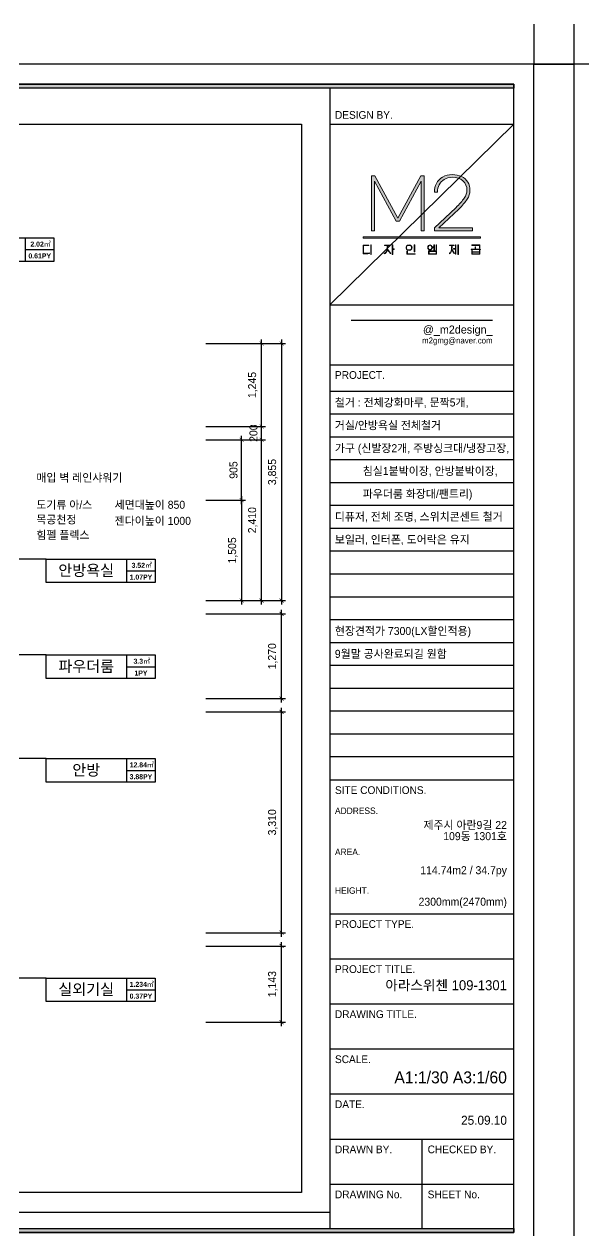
# Model space of a CAD drawing. Header units: millimetres. Extents: x 118028 to 193504, y 42792 to 96100.
# Drawn here: x 159453 to 167854, y 78006 to 96100 of the extents above; entities that cross this region are included whole.
import ezdxf
from ezdxf.enums import TextEntityAlignment as Align

# ---------------------------------------------------------------- set-up
doc = ezdxf.new("R2010")
doc.units = ezdxf.units.MM
doc.header["$LTSCALE"] = 30
doc.header["$PDMODE"] = 3
doc.layers.get('DEFPOINTS').update_dxf_attribs({"color": 248})
for name, color, linetype in [('0-ELC TEXT', 7, 'Continuous'), ('03-TEXT', 3, 'Continuous'), ('07-DIM WAL', 5, 'Continuous'), ('_U+B808_U+C774_U+C5B4 2', 7, 'Continuous'), ('FORM(YOURNAME)-1', 1, 'Continuous'), ('FORM(YOURNAME)-11', 1, 'Continuous')]:
    doc.layers.add(name, color=color, linetype=linetype)
doc.styles.add('HY 울릉도 L', font='')
doc.styles.add('YOURNAME', font='HY울릉도M.TTF')
doc.styles.add('넥슨고딕', font='NEXONLv1GothicBold.ttf')
doc.styles.add('코레일둥고', font='Korail_Round_Gothic_Medium.ttf')
doc.styles.get('HY 울릉도 L').set_extended_font_data('HY울릉도L')
doc.dimstyles.new('60', dxfattribs={"dimscale": 60, "dimtxt": 2, "dimasz": 1, "dimexe": 1, "dimexo": 1, "dimgap": 1, "dimtad": 1, "dimdec": 0, "dimrnd": 0.05, "dimdsep": 46, "dimlunit": 6, "dimtxsty": 'HY 울릉도 L', "dimblk": 'ARCHTICK', "dimcen": 2.5, "dimdle": 1, "dimclrd": 133, "dimclre": 133, "dimclrt": 30, "dimadec": 0, "dimazin": 0, "dimtfac": 1, "dimtdec": 0, "dimtix": 1, "dimtmove": 2, "dimatfit": 3, "dimldrblk": 'ARCHTICK', "dimfxl": 1, "dimlwd": -1, "dimlwe": -1, "dimarcsym": 0})

# ---------------------------------------------------------------- blocks, each defined once
blk = doc.blocks.new('block 34')
at = {"layer": '_U+B808_U+C774_U+C5B4 2'}
h = blk.add_hatch(color=35, dxfattribs=at)
h.dxf.hatch_style = 2
h.paths.add_polyline_path([(674.6, -105.53), (675.73, -105.53), (683.42, -119.69), (691.1, -105.53), (692.22, -105.53), (692.22, -123.82), (691.22, -123.82), (691.22, -107.31), (683.97, -120.67), (682.84, -120.67), (675.59, -107.31), (675.59, -123.82), (674.6, -123.82)])
h = blk.add_hatch(color=35, dxfattribs=at)
h.dxf.hatch_style = 2
edge = h.paths.add_edge_path()
edge.add_spline(control_points=[(704.68, -105.78), (705.57, -106.21), (706.25, -106.83), (706.73, -107.63), (707.21, -108.43), (707.45, -109.38), (707.45, -110.46), (707.45, -111.43), (707.14, -112.39), (706.53, -113.34), (705.92, -114.29), (704.98, -115.38), (703.7, -116.62), (703.7, -116.62), (697.12, -122.91), (697.12, -122.91), (697.12, -122.91), (708.26, -122.91), (708.26, -122.91), (708.26, -122.91), (708.26, -123.82), (708.26, -123.82), (708.26, -123.82), (695.66, -123.82), (695.66, -123.82), (695.66, -123.82), (695.66, -122.91), (695.66, -122.91), (695.66, -122.91), (702.73, -116.15), (702.73, -116.15), (703.99, -114.93), (704.93, -113.86), (705.54, -112.95), (706.15, -112.03), (706.45, -111.2), (706.45, -110.46), (706.45, -109.07), (706.01, -107.98), (705.12, -107.2), (704.23, -106.42), (703.05, -106.03), (701.57, -106.03), (700.53, -106.03), (699.64, -106.26), (698.89, -106.71), (698.15, -107.15), (697.57, -107.75), (697.18, -108.5), (696.79, -109.25), (696.59, -110.06), (696.59, -110.94), (696.59, -110.94), (695.59, -110.94), (695.59, -110.94), (695.59, -109.89), (695.83, -108.93), (696.3, -108.05), (696.77, -107.17), (697.46, -106.46), (698.36, -105.93), (699.26, -105.4), (700.33, -105.13), (701.57, -105.13), (702.76, -105.13), (703.79, -105.35), (704.68, -105.78)], knot_values=[0, 0, 0, 0, 1, 1, 1, 2, 2, 2, 3, 3, 3, 4, 4, 4, 5, 5, 5, 6, 6, 6, 7, 7, 7, 8, 8, 8, 9, 9, 9, 10, 10, 10, 11, 11, 11, 12, 12, 12, 13, 13, 13, 14, 14, 14, 15, 15, 15, 16, 16, 16, 17, 17, 17, 18, 18, 18, 19, 19, 19, 20, 20, 20, 21, 21, 21, 22, 22, 22, 22], degree=3, periodic=0)
at = {"layer": '_U+B808_U+C774_U+C5B4 2', "lineweight": 0}
blk.add_lwpolyline([(674.6, -105.53), (675.73, -105.53), (683.42, -119.69), (691.1, -105.53), (692.22, -105.53), (692.22, -123.82), (691.22, -123.82), (691.22, -107.31), (683.97, -120.67), (682.84, -120.67), (675.59, -107.31), (675.59, -123.82), (674.6, -123.82), (674.6, -105.53)], dxfattribs=at)
blk.add_open_spline([(704.68, -105.78), (705.57, -106.21), (706.25, -106.83), (706.73, -107.63), (707.21, -108.43), (707.45, -109.38), (707.45, -110.46), (707.45, -111.43), (707.14, -112.39), (706.53, -113.34), (705.92, -114.29), (704.98, -115.38), (703.7, -116.62), (703.7, -116.62), (697.12, -122.91), (697.12, -122.91), (697.12, -122.91), (708.26, -122.91), (708.26, -122.91), (708.26, -122.91), (708.26, -123.82), (708.26, -123.82), (708.26, -123.82), (695.66, -123.82), (695.66, -123.82), (695.66, -123.82), (695.66, -122.91), (695.66, -122.91), (695.66, -122.91), (702.73, -116.15), (702.73, -116.15), (703.99, -114.93), (704.93, -113.86), (705.54, -112.95), (706.15, -112.03), (706.45, -111.2), (706.45, -110.46), (706.45, -109.07), (706.01, -107.98), (705.12, -107.2), (704.23, -106.42), (703.05, -106.03), (701.57, -106.03), (700.53, -106.03), (699.64, -106.26), (698.89, -106.71), (698.15, -107.15), (697.57, -107.75), (697.18, -108.5), (696.79, -109.25), (696.59, -110.06), (696.59, -110.94), (696.59, -110.94), (695.59, -110.94), (695.59, -110.94), (695.59, -109.89), (695.83, -108.93), (696.3, -108.05), (696.77, -107.17), (697.46, -106.46), (698.36, -105.93), (699.26, -105.4), (700.33, -105.13), (701.57, -105.13), (702.76, -105.13), (703.79, -105.35), (704.68, -105.78)], degree=3, knots=[0, 0, 0, 0, 1, 1, 1, 2, 2, 2, 3, 3, 3, 4, 4, 4, 5, 5, 5, 6, 6, 6, 7, 7, 7, 8, 8, 8, 9, 9, 9, 10, 10, 10, 11, 11, 11, 12, 12, 12, 13, 13, 13, 14, 14, 14, 15, 15, 15, 16, 16, 16, 17, 17, 17, 18, 18, 18, 19, 19, 19, 20, 20, 20, 21, 21, 21, 22, 22, 22, 22], dxfattribs=at)
blk = doc.blocks.new('block 35')
at = {"layer": '_U+B808_U+C774_U+C5B4 2'}
h = blk.add_hatch(color=35, dxfattribs=at)
h.dxf.hatch_style = 2
edge = h.paths.add_edge_path()
edge.add_spline(control_points=[(673.72, -128.8), (673.72, -128.8), (672, -128.8), (672, -128.8), (672, -128.8), (672, -131.36), (672, -131.36), (672, -131.36), (673.14, -131.36), (673.14, -131.36), (673.29, -131.36), (673.44, -131.34), (673.6, -131.31), (673.75, -131.28), (673.88, -131.24), (673.98, -131.2), (673.98, -131.2), (673.98, -131.35), (673.98, -131.35), (673.88, -131.4), (673.75, -131.44), (673.6, -131.47), (673.45, -131.49), (673.3, -131.51), (673.14, -131.51), (673.14, -131.51), (671.83, -131.51), (671.83, -131.51), (671.83, -131.51), (671.83, -128.65), (671.83, -128.65), (671.83, -128.65), (673.72, -128.65), (673.72, -128.65), (673.72, -128.65), (673.72, -128.8), (673.72, -128.8)], knot_values=[0, 0, 0, 0, 1, 1, 1, 2, 2, 2, 3, 3, 3, 4, 4, 4, 5, 5, 5, 6, 6, 6, 7, 7, 7, 8, 8, 8, 9, 9, 9, 10, 10, 10, 11, 11, 11, 12, 12, 12, 12], degree=3, periodic=0)
h.paths.add_polyline_path([(674.54, -131.73), (674.38, -131.74), (674.38, -128.5), (674.54, -128.5)])
h = blk.add_hatch(color=35, dxfattribs=at)
h.dxf.hatch_style = 2
edge = h.paths.add_edge_path()
edge.add_spline(control_points=[(679.96, -130.01), (679.96, -130.01), (681.09, -131.37), (681.09, -131.37), (681.09, -131.37), (680.96, -131.47), (680.96, -131.47), (680.96, -131.47), (679.92, -130.19), (679.92, -130.19), (679.82, -130.57), (679.69, -130.87), (679.52, -131.09), (679.35, -131.32), (679.14, -131.46), (678.9, -131.51), (678.9, -131.51), (678.9, -131.36), (678.9, -131.36), (679.11, -131.3), (679.3, -131.16), (679.45, -130.93), (679.6, -130.7), (679.71, -130.39), (679.79, -130.03), (679.86, -129.66), (679.91, -129.25), (679.91, -128.8), (679.91, -128.8), (678.97, -128.8), (678.97, -128.8), (678.97, -128.8), (678.97, -128.65), (678.97, -128.65), (678.97, -128.65), (681, -128.65), (681, -128.65), (681, -128.65), (681, -128.8), (681, -128.8), (681, -128.8), (680.07, -128.8), (680.07, -128.8), (680.06, -129.26), (680.03, -129.66), (679.96, -130.01)], knot_values=[0, 0, 0, 0, 1, 1, 1, 2, 2, 2, 3, 3, 3, 4, 4, 4, 5, 5, 5, 6, 6, 6, 7, 7, 7, 8, 8, 8, 9, 9, 9, 10, 10, 10, 11, 11, 11, 12, 12, 12, 13, 13, 13, 14, 14, 14, 15, 15, 15, 15], degree=3, periodic=0)
h.paths.add_polyline_path([(682.21, -130.06), (681.69, -130.06), (681.69, -131.73), (681.54, -131.73), (681.54, -128.5), (681.69, -128.5), (681.69, -129.92), (682.21, -129.92)])
h = blk.add_hatch(color=35, dxfattribs=at)
h.dxf.hatch_style = 2
edge = h.paths.add_edge_path()
edge.add_spline(control_points=[(687.69, -128.68), (687.84, -128.76), (687.95, -128.87), (688.03, -129.01), (688.11, -129.15), (688.15, -129.3), (688.15, -129.47), (688.15, -129.64), (688.11, -129.8), (688.03, -129.94), (687.95, -130.08), (687.84, -130.19), (687.69, -130.27), (687.54, -130.35), (687.36, -130.39), (687.15, -130.39), (686.95, -130.39), (686.77, -130.35), (686.62, -130.27), (686.47, -130.19), (686.36, -130.08), (686.28, -129.94), (686.2, -129.8), (686.16, -129.64), (686.16, -129.47), (686.16, -129.3), (686.2, -129.15), (686.28, -129.01), (686.36, -128.87), (686.47, -128.76), (686.62, -128.68), (686.77, -128.6), (686.95, -128.56), (687.15, -128.56), (687.36, -128.56), (687.54, -128.6), (687.69, -128.68)], knot_values=[0, 0, 0, 0, 1, 1, 1, 2, 2, 2, 3, 3, 3, 4, 4, 4, 5, 5, 5, 6, 6, 6, 7, 7, 7, 8, 8, 8, 9, 9, 9, 10, 10, 10, 11, 11, 11, 12, 12, 12, 12], degree=3, periodic=0)
edge = h.paths.add_edge_path()
edge.add_spline(control_points=[(686.72, -128.79), (686.59, -128.86), (686.49, -128.95), (686.43, -129.07), (686.36, -129.18), (686.32, -129.32), (686.32, -129.47), (686.32, -129.63), (686.36, -129.76), (686.43, -129.88), (686.49, -130), (686.59, -130.09), (686.72, -130.15), (686.84, -130.22), (686.99, -130.25), (687.15, -130.25), (687.32, -130.25), (687.46, -130.22), (687.59, -130.15), (687.72, -130.09), (687.81, -130), (687.88, -129.88), (687.95, -129.76), (687.98, -129.63), (687.98, -129.47), (687.98, -129.32), (687.95, -129.18), (687.88, -129.07), (687.81, -128.95), (687.72, -128.86), (687.59, -128.79), (687.46, -128.73), (687.32, -128.7), (687.15, -128.7), (686.99, -128.7), (686.84, -128.73), (686.72, -128.79)], knot_values=[0, 0, 0, 0, 1, 1, 1, 2, 2, 2, 3, 3, 3, 4, 4, 4, 5, 5, 5, 6, 6, 6, 7, 7, 7, 8, 8, 8, 9, 9, 9, 10, 10, 10, 11, 11, 11, 12, 12, 12, 12], degree=3, periodic=0)
h.paths.add_polyline_path([(686.6, -131.51), (689.15, -131.51), (689.15, -131.66), (686.44, -131.66), (686.44, -130.66), (686.6, -130.66)])
h.paths.add_polyline_path([(689.03, -130.91), (688.87, -130.91), (688.87, -128.5), (689.03, -128.5)])
h = blk.add_hatch(color=35, dxfattribs=at)
h.dxf.hatch_style = 2
edge = h.paths.add_edge_path()
edge.add_spline(control_points=[(694.67, -130), (694.55, -130.16), (694.37, -130.23), (694.14, -130.23), (693.91, -130.23), (693.73, -130.16), (693.61, -130), (693.48, -129.84), (693.42, -129.64), (693.42, -129.39), (693.42, -129.14), (693.48, -128.94), (693.61, -128.78), (693.73, -128.62), (693.91, -128.54), (694.14, -128.54), (694.35, -128.54), (694.51, -128.61), (694.63, -128.74), (694.75, -128.87), (694.83, -129.04), (694.85, -129.25), (694.85, -129.25), (695.45, -129.25), (695.45, -129.25), (695.45, -129.25), (695.45, -128.52), (695.45, -128.52), (695.45, -128.52), (695.61, -128.52), (695.61, -128.52), (695.61, -128.52), (695.61, -130.29), (695.61, -130.29), (695.61, -130.29), (695.45, -130.29), (695.45, -130.29), (695.45, -130.29), (695.45, -129.4), (695.45, -129.4), (695.45, -129.4), (694.86, -129.4), (694.86, -129.4), (694.85, -129.64), (694.79, -129.85), (694.67, -130)], knot_values=[0, 0, 0, 0, 1, 1, 1, 2, 2, 2, 3, 3, 3, 4, 4, 4, 5, 5, 5, 6, 6, 6, 7, 7, 7, 8, 8, 8, 9, 9, 9, 10, 10, 10, 11, 11, 11, 12, 12, 12, 13, 13, 13, 14, 14, 14, 15, 15, 15, 15], degree=3, periodic=0)
edge = h.paths.add_edge_path()
edge.add_spline(control_points=[(693.73, -129.9), (693.83, -130.03), (693.97, -130.09), (694.14, -130.09), (694.31, -130.09), (694.45, -130.03), (694.55, -129.9), (694.65, -129.78), (694.7, -129.61), (694.7, -129.39), (694.7, -129.17), (694.65, -129), (694.55, -128.87), (694.45, -128.75), (694.31, -128.69), (694.14, -128.69), (693.97, -128.69), (693.83, -128.75), (693.73, -128.87), (693.63, -129), (693.58, -129.17), (693.58, -129.39), (693.58, -129.61), (693.63, -129.78), (693.73, -129.9)], knot_values=[0, 0, 0, 0, 1, 1, 1, 2, 2, 2, 3, 3, 3, 4, 4, 4, 5, 5, 5, 6, 6, 6, 7, 7, 7, 8, 8, 8, 8], degree=3, periodic=0)
h.paths.add_polyline_path([(693.69, -130.55), (696.36, -130.55), (696.36, -131.66), (693.69, -131.66)])
h.paths.add_polyline_path([(693.85, -131.51), (696.2, -131.51), (696.2, -130.7), (693.85, -130.7)])
h.paths.add_polyline_path([(696.36, -128.5), (696.36, -130.32), (696.2, -130.32), (696.2, -128.5)])
h = blk.add_hatch(color=35, dxfattribs=at)
h.dxf.hatch_style = 2
edge = h.paths.add_edge_path()
edge.add_spline(control_points=[(701.46, -129.93), (701.46, -129.93), (702.28, -131.39), (702.28, -131.39), (702.28, -131.39), (702.15, -131.47), (702.15, -131.47), (702.15, -131.47), (701.43, -130.17), (701.43, -130.17), (701.3, -130.94), (701.03, -131.39), (700.63, -131.51), (700.63, -131.51), (700.63, -131.35), (700.63, -131.35), (700.88, -131.26), (701.06, -130.99), (701.18, -130.55), (701.3, -130.1), (701.37, -129.52), (701.37, -128.8), (701.37, -128.8), (700.67, -128.8), (700.67, -128.8), (700.67, -128.8), (700.67, -128.65), (700.67, -128.65), (700.67, -128.65), (702.19, -128.65), (702.19, -128.65), (702.19, -128.65), (702.19, -128.8), (702.19, -128.8), (702.19, -128.8), (701.53, -128.8), (701.53, -128.8), (701.52, -129.25), (701.5, -129.63), (701.46, -129.93)], knot_values=[0, 0, 0, 0, 1, 1, 1, 2, 2, 2, 3, 3, 3, 4, 4, 4, 5, 5, 5, 6, 6, 6, 7, 7, 7, 8, 8, 8, 9, 9, 9, 10, 10, 10, 11, 11, 11, 12, 12, 12, 13, 13, 13, 13], degree=3, periodic=0)
h.paths.add_polyline_path([(702.59, -128.52), (702.75, -128.52), (702.75, -131.68), (702.59, -131.68), (702.59, -129.95), (702, -129.95), (702, -129.8), (702.59, -129.8)])
h.paths.add_polyline_path([(703.61, -128.5), (703.61, -131.73), (703.45, -131.73), (703.45, -128.5)])
h = blk.add_hatch(color=35, dxfattribs=at)
h.dxf.hatch_style = 2
h.paths.add_polyline_path([(711.02, -129.93), (711.02, -130.07), (707.82, -130.07), (707.82, -129.93), (709.16, -129.93), (709.16, -129.2), (709.32, -129.2), (709.32, -129.93)])
h.paths.add_polyline_path([(710.61, -128.72), (708.07, -128.72), (708.07, -128.57), (710.77, -128.57), (710.77, -129.64), (710.61, -129.64)])
h.paths.add_polyline_path([(710.61, -130.36), (710.77, -130.36), (710.77, -131.66), (708.08, -131.66), (708.08, -130.36), (708.24, -130.36), (708.24, -130.83), (710.61, -130.83)])
h.paths.add_polyline_path([(710.61, -131.52), (710.61, -130.97), (708.24, -130.97), (708.24, -131.52)])
at = {"layer": '_U+B808_U+C774_U+C5B4 2', "lineweight": 0}
for points in [[(674.54, -131.73), (674.38, -131.74), (674.38, -128.5), (674.54, -128.5), (674.54, -131.73)], [(682.21, -130.06), (681.69, -130.06), (681.69, -131.73), (681.54, -131.73), (681.54, -128.5), (681.69, -128.5), (681.69, -129.92), (682.21, -129.92), (682.21, -130.06)], [(689.03, -130.91), (688.87, -130.91), (688.87, -128.5), (689.03, -128.5), (689.03, -130.91)], [(696.36, -128.5), (696.36, -130.32), (696.2, -130.32), (696.2, -128.5), (696.36, -128.5)], [(702.59, -128.52), (702.75, -128.52), (702.75, -131.68), (702.59, -131.68), (702.59, -129.95), (702, -129.95), (702, -129.8), (702.59, -129.8), (702.59, -128.52)], [(703.61, -128.5), (703.61, -131.73), (703.45, -131.73), (703.45, -128.5), (703.61, -128.5)], [(710.61, -128.72), (708.07, -128.72), (708.07, -128.57), (710.77, -128.57), (710.77, -129.64), (710.61, -129.64), (710.61, -128.72)], [(686.6, -131.51), (689.15, -131.51), (689.15, -131.66), (686.44, -131.66), (686.44, -130.66), (686.6, -130.66), (686.6, -131.51)], [(693.69, -130.55), (696.36, -130.55), (696.36, -131.66), (693.69, -131.66), (693.69, -130.55)], [(693.85, -131.51), (696.2, -131.51), (696.2, -130.7), (693.85, -130.7), (693.85, -131.51)], [(711.02, -129.93), (711.02, -130.07), (707.82, -130.07), (707.82, -129.93), (709.16, -129.93), (709.16, -129.2), (709.32, -129.2), (709.32, -129.93), (711.02, -129.93)], [(710.61, -130.36), (710.77, -130.36), (710.77, -131.66), (708.08, -131.66), (708.08, -130.36), (708.24, -130.36), (708.24, -130.83), (710.61, -130.83), (710.61, -130.36)], [(710.61, -131.52), (710.61, -130.97), (708.24, -130.97), (708.24, -131.52), (710.61, -131.52)]]:
    blk.add_lwpolyline(points, dxfattribs=at)
for points, knots in [([(673.72, -128.8), (673.72, -128.8), (672, -128.8), (672, -128.8), (672, -128.8), (672, -131.36), (672, -131.36), (672, -131.36), (673.14, -131.36), (673.14, -131.36), (673.29, -131.36), (673.44, -131.34), (673.6, -131.31), (673.75, -131.28), (673.88, -131.24), (673.98, -131.2), (673.98, -131.2), (673.98, -131.35), (673.98, -131.35), (673.88, -131.4), (673.75, -131.44), (673.6, -131.47), (673.45, -131.49), (673.3, -131.51), (673.14, -131.51), (673.14, -131.51), (671.83, -131.51), (671.83, -131.51), (671.83, -131.51), (671.83, -128.65), (671.83, -128.65), (671.83, -128.65), (673.72, -128.65), (673.72, -128.65), (673.72, -128.65), (673.72, -128.8), (673.72, -128.8)], [0, 0, 0, 0, 1, 1, 1, 2, 2, 2, 3, 3, 3, 4, 4, 4, 5, 5, 5, 6, 6, 6, 7, 7, 7, 8, 8, 8, 9, 9, 9, 10, 10, 10, 11, 11, 11, 12, 12, 12, 12]), ([(679.96, -130.01), (679.96, -130.01), (681.09, -131.37), (681.09, -131.37), (681.09, -131.37), (680.96, -131.47), (680.96, -131.47), (680.96, -131.47), (679.92, -130.19), (679.92, -130.19), (679.82, -130.57), (679.69, -130.87), (679.52, -131.09), (679.35, -131.32), (679.14, -131.46), (678.9, -131.51), (678.9, -131.51), (678.9, -131.36), (678.9, -131.36), (679.11, -131.3), (679.3, -131.16), (679.45, -130.93), (679.6, -130.7), (679.71, -130.39), (679.79, -130.03), (679.86, -129.66), (679.91, -129.25), (679.91, -128.8), (679.91, -128.8), (678.97, -128.8), (678.97, -128.8), (678.97, -128.8), (678.97, -128.65), (678.97, -128.65), (678.97, -128.65), (681, -128.65), (681, -128.65), (681, -128.65), (681, -128.8), (681, -128.8), (681, -128.8), (680.07, -128.8), (680.07, -128.8), (680.06, -129.26), (680.03, -129.66), (679.96, -130.01)], [0, 0, 0, 0, 1, 1, 1, 2, 2, 2, 3, 3, 3, 4, 4, 4, 5, 5, 5, 6, 6, 6, 7, 7, 7, 8, 8, 8, 9, 9, 9, 10, 10, 10, 11, 11, 11, 12, 12, 12, 13, 13, 13, 14, 14, 14, 15, 15, 15, 15]), ([(687.69, -128.68), (687.84, -128.76), (687.95, -128.87), (688.03, -129.01), (688.11, -129.15), (688.15, -129.3), (688.15, -129.47), (688.15, -129.64), (688.11, -129.8), (688.03, -129.94), (687.95, -130.08), (687.84, -130.19), (687.69, -130.27), (687.54, -130.35), (687.36, -130.39), (687.15, -130.39), (686.95, -130.39), (686.77, -130.35), (686.62, -130.27), (686.47, -130.19), (686.36, -130.08), (686.28, -129.94), (686.2, -129.8), (686.16, -129.64), (686.16, -129.47), (686.16, -129.3), (686.2, -129.15), (686.28, -129.01), (686.36, -128.87), (686.47, -128.76), (686.62, -128.68), (686.77, -128.6), (686.95, -128.56), (687.15, -128.56), (687.36, -128.56), (687.54, -128.6), (687.69, -128.68)], [0, 0, 0, 0, 1, 1, 1, 2, 2, 2, 3, 3, 3, 4, 4, 4, 5, 5, 5, 6, 6, 6, 7, 7, 7, 8, 8, 8, 9, 9, 9, 10, 10, 10, 11, 11, 11, 12, 12, 12, 12]), ([(694.67, -130), (694.55, -130.16), (694.37, -130.23), (694.14, -130.23), (693.91, -130.23), (693.73, -130.16), (693.61, -130), (693.48, -129.84), (693.42, -129.64), (693.42, -129.39), (693.42, -129.14), (693.48, -128.94), (693.61, -128.78), (693.73, -128.62), (693.91, -128.54), (694.14, -128.54), (694.35, -128.54), (694.51, -128.61), (694.63, -128.74), (694.75, -128.87), (694.83, -129.04), (694.85, -129.25), (694.85, -129.25), (695.45, -129.25), (695.45, -129.25), (695.45, -129.25), (695.45, -128.52), (695.45, -128.52), (695.45, -128.52), (695.61, -128.52), (695.61, -128.52), (695.61, -128.52), (695.61, -130.29), (695.61, -130.29), (695.61, -130.29), (695.45, -130.29), (695.45, -130.29), (695.45, -130.29), (695.45, -129.4), (695.45, -129.4), (695.45, -129.4), (694.86, -129.4), (694.86, -129.4), (694.85, -129.64), (694.79, -129.85), (694.67, -130)], [0, 0, 0, 0, 1, 1, 1, 2, 2, 2, 3, 3, 3, 4, 4, 4, 5, 5, 5, 6, 6, 6, 7, 7, 7, 8, 8, 8, 9, 9, 9, 10, 10, 10, 11, 11, 11, 12, 12, 12, 13, 13, 13, 14, 14, 14, 15, 15, 15, 15]), ([(701.46, -129.93), (701.46, -129.93), (702.28, -131.39), (702.28, -131.39), (702.28, -131.39), (702.15, -131.47), (702.15, -131.47), (702.15, -131.47), (701.43, -130.17), (701.43, -130.17), (701.3, -130.94), (701.03, -131.39), (700.63, -131.51), (700.63, -131.51), (700.63, -131.35), (700.63, -131.35), (700.88, -131.26), (701.06, -130.99), (701.18, -130.55), (701.3, -130.1), (701.37, -129.52), (701.37, -128.8), (701.37, -128.8), (700.67, -128.8), (700.67, -128.8), (700.67, -128.8), (700.67, -128.65), (700.67, -128.65), (700.67, -128.65), (702.19, -128.65), (702.19, -128.65), (702.19, -128.65), (702.19, -128.8), (702.19, -128.8), (702.19, -128.8), (701.53, -128.8), (701.53, -128.8), (701.52, -129.25), (701.5, -129.63), (701.46, -129.93)], [0, 0, 0, 0, 1, 1, 1, 2, 2, 2, 3, 3, 3, 4, 4, 4, 5, 5, 5, 6, 6, 6, 7, 7, 7, 8, 8, 8, 9, 9, 9, 10, 10, 10, 11, 11, 11, 12, 12, 12, 13, 13, 13, 13]), ([(686.72, -128.79), (686.59, -128.86), (686.49, -128.95), (686.43, -129.07), (686.36, -129.18), (686.32, -129.32), (686.32, -129.47), (686.32, -129.63), (686.36, -129.76), (686.43, -129.88), (686.49, -130), (686.59, -130.09), (686.72, -130.15), (686.84, -130.22), (686.99, -130.25), (687.15, -130.25), (687.32, -130.25), (687.46, -130.22), (687.59, -130.15), (687.72, -130.09), (687.81, -130), (687.88, -129.88), (687.95, -129.76), (687.98, -129.63), (687.98, -129.47), (687.98, -129.32), (687.95, -129.18), (687.88, -129.07), (687.81, -128.95), (687.72, -128.86), (687.59, -128.79), (687.46, -128.73), (687.32, -128.7), (687.15, -128.7), (686.99, -128.7), (686.84, -128.73), (686.72, -128.79)], [0, 0, 0, 0, 1, 1, 1, 2, 2, 2, 3, 3, 3, 4, 4, 4, 5, 5, 5, 6, 6, 6, 7, 7, 7, 8, 8, 8, 9, 9, 9, 10, 10, 10, 11, 11, 11, 12, 12, 12, 12]), ([(693.73, -129.9), (693.83, -130.03), (693.97, -130.09), (694.14, -130.09), (694.31, -130.09), (694.45, -130.03), (694.55, -129.9), (694.65, -129.78), (694.7, -129.61), (694.7, -129.39), (694.7, -129.17), (694.65, -129), (694.55, -128.87), (694.45, -128.75), (694.31, -128.69), (694.14, -128.69), (693.97, -128.69), (693.83, -128.75), (693.73, -128.87), (693.63, -129), (693.58, -129.17), (693.58, -129.39), (693.58, -129.61), (693.63, -129.78), (693.73, -129.9)], [0, 0, 0, 0, 1, 1, 1, 2, 2, 2, 3, 3, 3, 4, 4, 4, 5, 5, 5, 6, 6, 6, 7, 7, 7, 8, 8, 8, 8])]:
    blk.add_open_spline(points, degree=3, knots=knots, dxfattribs=at)
blk = doc.blocks.new('block 33')
at = {"layer": '_U+B808_U+C774_U+C5B4 2'}
for name in ['block 34', 'block 35']:
    blk.add_blockref(name, (0, 0), dxfattribs=at)
blk = doc.blocks.new('block 32')
at = {"layer": '_U+B808_U+C774_U+C5B4 2'}
h = blk.add_hatch(color=35, dxfattribs=at)
h.dxf.hatch_style = 2
h.paths.add_polyline_path([(711.02, -126.32), (671.83, -126.32), (671.83, -125.91), (711.02, -125.91)])
at = {"layer": '_U+B808_U+C774_U+C5B4 2', "lineweight": 0}
blk.add_lwpolyline([(711.02, -126.32), (671.83, -126.32), (671.83, -125.91), (711.02, -125.91), (711.02, -126.32)], dxfattribs=at)
at = {"layer": '_U+B808_U+C774_U+C5B4 2'}
blk.add_blockref('block 33', (0, 0), dxfattribs=at)
blk = doc.blocks.new('FORM-ELEVATION')
at = {"layer": 'FORM(YOURNAME)-11'}
h = blk.add_hatch(color=256, dxfattribs=at)
h.dxf.hatch_style = 1
h.paths.add_polyline_path([(-10309, 35708), (71691, 35708), (71691, 35508), (-10309, 35508)])
h.paths.add_polyline_path([(-10309, -21492), (71691, -21492), (71691, -21692), (-10309, -21692)])
at = {"layer": 'DEFPOINTS', "color": 158}
for p, q in [((62481, 35508), (62481, -21492)), ((62481, 33708), (71691, 33708)), ((62481, 24686), (71691, 33708)), ((62481, 24686), (71691, 24686)), ((71691, 20353), (62481, 20353)), ((71691, 19211), (62481, 19211)), ((71691, 18069), (62481, 18069)), ((71691, 16927), (62481, 16927)), ((71691, 15784), (62481, 15784)), ((71691, 14642), (62481, 14642)), ((71691, 13500), (62481, 13500)), ((71691, 12358), (62481, 12358)), ((71691, 11216), (62481, 11216)), ((71691, 10074), (62481, 10074)), ((71691, 8932), (62481, 8932)), ((71691, 7790), (62481, 7790)), ((71691, 6647), (62481, 6647)), ((71691, 5505), (62481, 5505)), ((71691, 4363), (62481, 4363)), ((71691, 3221), (62481, 3221)), ((71691, 2079), (62481, 2079)), ((62481, -20692), (-10309, -20692))]:
    blk.add_line(p, q, dxfattribs=at)
at = {"layer": 'DEFPOINTS', "color": 1}
for points in [[(-11309, 38708), (-11309, 36708), (-13309, 36708)], [(72691, 38708), (72691, 36708), (74691, 36708)]]:
    blk.add_lwpolyline(points, dxfattribs=at)
at = {"layer": 'DEFPOINTS', "color": 158}
for points in [[(-10309, -21692), (71691, -21692), (71691, 35708), (-10309, 35708)], [(-8309, 33708), (61071, 33708), (61071, -19692), (-8309, -19692)]]:
    blk.add_lwpolyline(points, close=True, dxfattribs=at)
at = {"layer": 'FORM(YOURNAME)-11', "color": 251}
blk.add_line((63550, 23916), (70622, 23916), dxfattribs=at)
at = {"layer": 'FORM(YOURNAME)-11', "color": 14}
for p, q in [((62481, 21686), (71691, 21686)), ((62481, 937), (71691, 937)), ((62481, -5756), (71691, -5756)), ((62481, -8009), (71691, -8009)), ((62481, -10261), (71691, -10261)), ((62481, -12514), (71691, -12514)), ((62481, -14766), (71691, -14766)), ((62481, -17019), (71691, -17019)), ((67086, -17019), (67086, -21492)), ((62481, -19271), (71691, -19271))]:
    blk.add_line(p, q, dxfattribs=at)
at = {"layer": 'FORM(YOURNAME)-11', "color": 250}
blk.add_lwpolyline([(-11309, -22692), (72691, -22692), (72691, 36708), (-11309, 36708)], close=True, dxfattribs=at)
at = {"layer": 'FORM(YOURNAME)-11'}
for points in [[(-10309, 35708), (71691, 35708), (71691, 35508), (-10309, 35508)], [(-10309, -21492), (71691, -21492), (71691, -21692), (-10309, -21692)]]:
    blk.add_lwpolyline(points, close=True, dxfattribs=at)
at = {"layer": '_U+B808_U+C774_U+C5B4 2', "xscale": 150, "yscale": 150, "zscale": 150}
blk.add_blockref('block 32', (-36628, 46957), dxfattribs=at)
at = {"layer": 'FORM(YOURNAME)-11', "color": 14, "style": 'YOURNAME'}
for s, height, p in [('DESIGN BY.', 386.1, (62739, 34170)), ('PROJECT.', 386.1, (62739, 21172)), ('SITE CONDITIONS.', 386.14, (62739, 422)), ('PROJECT TYPE.', 386.14, (62739, -6271)), ('PROJECT TITLE.', 386.14, (62739, -8524)), ('DRAWING TITLE.', 386.14, (62739, -10776)), ('SCALE.', 386.1, (62739, -13029)), ('DATE.', 386.1, (62739, -15281)), ('DRAWN BY.', 386.1, (62739, -17534)), ('CHECKED BY.', 386.14, (67376, -17534)), ('DRAWING No.', 386.14, (62739, -19786)), ('SHEET No.', 386.1, (67376, -19786))]:
    blk.add_text(s, height=height, dxfattribs=at).set_placement(p, align=Align.MIDDLE_LEFT)
for s, height, width, p in [('@_m2design_', 400, 1.03, (70622, 23242)), ('m2gmg@naver.com', 300, 0.995, (70622, 22747))]:
    blk.add_text(s, height=height, dxfattribs=dict(at, width=width)).set_placement(p, align=Align.RIGHT)
at = {"layer": 'FORM(YOURNAME)-11', "color": 251, "style": 'YOURNAME'}
for s, p in [('ADDRESS.', (62739, -608)), ('AREA.', (62739, -2667)), ('HEIGHT.', (62739, -4598))]:
    blk.add_text(s, height=321.8, dxfattribs=at).set_placement(p, align=Align.MIDDLE_LEFT)
at = {"layer": 'FORM(YOURNAME)-11', "color": 3, "style": 'YOURNAME'}
for tag, height, p in [('1', 451, (71041, -1219)), ('2', 451, (71041, -1863)), ('3', 451, (71041, -3150)), ('4', 451, (71041, -5081)), ('5', 515, (71041, -7398)), ('6', 515, (71041, -9650)), ('7', 515, (71041, -11903)), ('8', 515, (71041, -14155)), ('9', 515, (71041, -16408)), ('10', 515, (66791, -18596)), ('11', 515, (71041, -18660)), ('12', 515, (66791, -20848)), ('13', 515, (71041, -20848))]:
    blk.add_attdef(tag, text='', height=height, dxfattribs=at).set_placement(p, align=Align.MIDDLE_RIGHT)
blk = doc.blocks.new('_ArchTick')
at = {"color": 0, "linetype": 'ByBlock', "const_width": 0.15}
blk.add_lwpolyline([(-0.5, -0.5), (0.5, 0.5)], dxfattribs=at)
blk = doc.blocks.new('*D42')
at = {"layer": '07-DIM WAL', "color": 133, "transparency": 16777216}
for p, q in [((163318, 81074), (163318, 82337)), ((162178, 82277), (163378, 82277)), ((162178, 81134), (163378, 81134))]:
    blk.add_line(p, q, dxfattribs=at)
at = {"layer": 'DEFPOINTS', "color": 0, "transparency": 16777216}
for p in [(162118, 82277), (163318, 82277), (162118, 81134)]:
    blk.add_point(p, dxfattribs=at)
at = {"layer": '07-DIM WAL', "color": 133, "transparency": 16777216, "xscale": 60, "yscale": 60, "zscale": 60}
for p, rotation in [((163318, 82277), 90), ((163318, 81134), 270)]:
    blk.add_blockref('_ArchTick', p, dxfattribs=dict(at, rotation=rotation))
at = {"layer": '07-DIM WAL', "color": 30, "transparency": 16777216, "insert": (163186, 81705), "char_height": 120, "attachment_point": 5, "rotation": 90, "style": 'HY 울릉도 L'}
blk.add_mtext('1,143', dxfattribs=at)
blk = doc.blocks.new('*D43')
at = {"layer": '07-DIM WAL', "color": 133, "transparency": 16777216}
for p, q in [((162178, 85787), (163378, 85787)), ((163318, 82417), (163318, 85847)), ((162178, 82477), (163378, 82477))]:
    blk.add_line(p, q, dxfattribs=at)
at = {"layer": 'DEFPOINTS', "color": 0, "transparency": 16777216}
for p in [(162118, 85787), (163318, 85787), (162118, 82477)]:
    blk.add_point(p, dxfattribs=at)
at = {"layer": '07-DIM WAL', "color": 133, "transparency": 16777216, "xscale": 60, "yscale": 60, "zscale": 60}
for p, rotation in [((163318, 85787), 90), ((163318, 82477), 270)]:
    blk.add_blockref('_ArchTick', p, dxfattribs=dict(at, rotation=rotation))
at = {"layer": '07-DIM WAL', "color": 30, "transparency": 16777216, "insert": (163186, 84132), "char_height": 120, "attachment_point": 5, "rotation": 90, "style": 'HY 울릉도 L'}
blk.add_mtext('3,310', dxfattribs=at)
blk = doc.blocks.new('*D44')
at = {"layer": '07-DIM WAL', "color": 133, "transparency": 16777216}
for p, q in [((162178, 87257), (163378, 87257)), ((163318, 85927), (163318, 87317)), ((162178, 85987), (163378, 85987))]:
    blk.add_line(p, q, dxfattribs=at)
at = {"layer": 'DEFPOINTS', "color": 0, "transparency": 16777216}
for p in [(162118, 87257), (163318, 87257), (162118, 85987)]:
    blk.add_point(p, dxfattribs=at)
at = {"layer": '07-DIM WAL', "color": 133, "transparency": 16777216, "xscale": 60, "yscale": 60, "zscale": 60}
for p, rotation in [((163318, 87257), 90), ((163318, 85987), 270)]:
    blk.add_blockref('_ArchTick', p, dxfattribs=dict(at, rotation=rotation))
at = {"layer": '07-DIM WAL', "color": 30, "transparency": 16777216, "insert": (163186, 86622), "char_height": 120, "attachment_point": 5, "rotation": 90, "style": 'HY 울릉도 L'}
blk.add_mtext('1,270', dxfattribs=at)
blk = doc.blocks.new('*D45')
at = {"layer": '07-DIM WAL', "color": 133, "transparency": 16777216}
for p, q in [((162178, 89867), (163078, 89867)), ((163018, 87397), (163018, 89927)), ((162178, 87457), (163078, 87457))]:
    blk.add_line(p, q, dxfattribs=at)
at = {"layer": 'DEFPOINTS', "color": 0, "transparency": 16777216}
for p in [(162118, 89867), (163018, 89867), (162118, 87457)]:
    blk.add_point(p, dxfattribs=at)
at = {"layer": '07-DIM WAL', "color": 133, "transparency": 16777216, "xscale": 60, "yscale": 60, "zscale": 60}
for p, rotation in [((163018, 89867), 90), ((163018, 87457), 270)]:
    blk.add_blockref('_ArchTick', p, dxfattribs=dict(at, rotation=rotation))
at = {"layer": '07-DIM WAL', "color": 30, "transparency": 16777216, "insert": (162886, 88662), "char_height": 120, "attachment_point": 5, "rotation": 90, "style": 'HY 울릉도 L'}
blk.add_mtext('2,410', dxfattribs=at)
blk = doc.blocks.new('*D46')
at = {"layer": '07-DIM WAL', "color": 133, "transparency": 16777216}
for p, q in [((163018, 89807), (163018, 90127)), ((162238, 90067), (163078, 90067)), ((162238, 89867), (163078, 89867))]:
    blk.add_line(p, q, dxfattribs=at)
at = {"layer": 'DEFPOINTS', "color": 0, "transparency": 16777216}
for p in [(162178, 90067), (163018, 90067), (162178, 89867)]:
    blk.add_point(p, dxfattribs=at)
at = {"layer": '07-DIM WAL', "color": 133, "transparency": 16777216, "xscale": 60, "yscale": 60, "zscale": 60}
for p, rotation in [((163018, 90067), 270), ((163018, 89867), 90)]:
    blk.add_blockref('_ArchTick', p, dxfattribs=dict(at, rotation=rotation))
at = {"layer": '07-DIM WAL', "color": 30, "transparency": 16777216, "insert": (162896, 89967), "char_height": 120, "attachment_point": 5, "rotation": 90, "style": 'HY 울릉도 L'}
blk.add_mtext('200', dxfattribs=at)
blk = doc.blocks.new('*D47')
at = {"layer": '07-DIM WAL', "color": 133, "transparency": 16777216}
for p, q in [((162178, 91312), (163078, 91312)), ((163018, 90007), (163018, 91372)), ((162178, 90067), (163078, 90067))]:
    blk.add_line(p, q, dxfattribs=at)
at = {"layer": 'DEFPOINTS', "color": 0, "transparency": 16777216}
for p in [(162118, 91312), (163018, 91312), (162118, 90067)]:
    blk.add_point(p, dxfattribs=at)
at = {"layer": '07-DIM WAL', "color": 133, "transparency": 16777216, "xscale": 60, "yscale": 60, "zscale": 60}
for p, rotation in [((163018, 91312), 90), ((163018, 90067), 270)]:
    blk.add_blockref('_ArchTick', p, dxfattribs=dict(at, rotation=rotation))
at = {"layer": '07-DIM WAL', "color": 30, "transparency": 16777216, "insert": (162886, 90689), "char_height": 120, "attachment_point": 5, "rotation": 90, "style": 'HY 울릉도 L'}
blk.add_mtext('1,245', dxfattribs=at)
blk = doc.blocks.new('*D48')
at = {"layer": '07-DIM WAL', "color": 133, "transparency": 16777216}
for p, q in [((162178, 91312), (163378, 91312)), ((163318, 91372), (163318, 87397)), ((162178, 87457), (163378, 87457))]:
    blk.add_line(p, q, dxfattribs=at)
at = {"layer": 'DEFPOINTS', "color": 0, "transparency": 16777216}
for p in [(162118, 91312), (162118, 87457), (163318, 87457)]:
    blk.add_point(p, dxfattribs=at)
at = {"layer": '07-DIM WAL', "color": 133, "transparency": 16777216, "xscale": 60, "yscale": 60, "zscale": 60}
for p, rotation in [((163318, 91312), 90), ((163318, 87457), 270)]:
    blk.add_blockref('_ArchTick', p, dxfattribs=dict(at, rotation=rotation))
at = {"layer": '07-DIM WAL', "color": 30, "transparency": 16777216, "insert": (163186, 89384), "char_height": 120, "attachment_point": 5, "rotation": 90, "style": 'HY 울릉도 L'}
blk.add_mtext('3,855', dxfattribs=at)
blk = doc.blocks.new('*D49')
at = {"layer": '07-DIM WAL', "color": 133, "transparency": 16777216}
for p, q in [((162178, 89867), (162778, 89867)), ((162718, 88902), (162718, 89927)), ((162178, 88962), (162778, 88962))]:
    blk.add_line(p, q, dxfattribs=at)
at = {"layer": 'DEFPOINTS', "color": 0, "transparency": 16777216}
for p in [(162118, 89867), (162718, 89867), (162118, 88962)]:
    blk.add_point(p, dxfattribs=at)
at = {"layer": '07-DIM WAL', "color": 133, "transparency": 16777216, "xscale": 60, "yscale": 60, "zscale": 60}
for p, rotation in [((162718, 89867), 90), ((162718, 88962), 270)]:
    blk.add_blockref('_ArchTick', p, dxfattribs=dict(at, rotation=rotation))
at = {"layer": '07-DIM WAL', "color": 30, "transparency": 16777216, "insert": (162596, 89414), "char_height": 120, "attachment_point": 5, "rotation": 90, "style": 'HY 울릉도 L'}
blk.add_mtext('905', dxfattribs=at)
blk = doc.blocks.new('*D50')
at = {"layer": '07-DIM WAL', "color": 133, "transparency": 16777216}
for p, q in [((162178, 88962), (162778, 88962)), ((162718, 89022), (162718, 87397)), ((162178, 87457), (162778, 87457))]:
    blk.add_line(p, q, dxfattribs=at)
at = {"layer": 'DEFPOINTS', "color": 0, "transparency": 16777216}
for p in [(162118, 88962), (162118, 87457), (162718, 87457)]:
    blk.add_point(p, dxfattribs=at)
at = {"layer": '07-DIM WAL', "color": 133, "transparency": 16777216, "xscale": 60, "yscale": 60, "zscale": 60}
for p, rotation in [((162718, 88962), 90), ((162718, 87457), 270)]:
    blk.add_blockref('_ArchTick', p, dxfattribs=dict(at, rotation=rotation))
at = {"layer": '07-DIM WAL', "color": 30, "transparency": 16777216, "insert": (162586, 88209), "char_height": 120, "attachment_point": 5, "rotation": 90, "style": 'HY 울릉도 L'}
blk.add_mtext('1,505', dxfattribs=at)

msp = doc.modelspace()

# ---------------------------------------------------------------- linework, layer by layer
at = {"layer": '0-ELC TEXT'}
for p, q in [((159475, 92542.5), (159475, 92896.3)), ((159475, 92719.4), (159899.6, 92719.4)), ((159786.4, 88079.5), (158624.1, 88079.5)), ((160993.6, 87725.7), (160993.6, 88079.5)), ((160993.6, 87902.6), (161418.3, 87902.6)), ((159786.4, 86641.3), (158624.1, 86641.3)), ((160993.6, 86287.6), (160993.6, 86641.3)), ((160993.6, 86464.4), (161418.3, 86464.4)), ((159786.4, 85087.1), (158793.2, 85087.1)), ((160993.6, 84733.3), (160993.6, 85087.1)), ((160993.6, 84910.2), (161418.3, 84910.2)), ((159786.4, 81796.6), (158624.1, 81796.6)), ((160993.6, 81442.8), (160993.6, 81796.6)), ((160993.6, 81619.7), (161418.3, 81619.7))]:
    msp.add_line(p, q, dxfattribs=at)
for points in [[(158267.8, 92896.3), (159899.6, 92896.3), (159899.6, 92542.5), (158267.8, 92542.5)], [(159786.4, 88079.5), (161418.3, 88079.5), (161418.3, 87725.7), (159786.4, 87725.7)], [(159786.4, 86641.3), (161418.3, 86641.3), (161418.3, 86287.6), (159786.4, 86287.6)], [(159786.4, 85087.1), (161418.3, 85087.1), (161418.3, 84733.3), (159786.4, 84733.3)], [(159786.4, 81796.6), (161418.3, 81796.6), (161418.3, 81442.8), (159786.4, 81442.8)]]:
    msp.add_lwpolyline(points, close=True, dxfattribs=at)

# ---------------------------------------------------------------- block references
at = {"layer": 'FORM(YOURNAME)-1'}
ref = msp.add_blockref('FORM-ELEVATION', (145297, 84487.8), dxfattribs=dict(at, xscale=0.3, yscale=0.3, zscale=0.3))
ref.add_attrib('9', '25.09.10', dxfattribs={"layer": 'FORM(YOURNAME)-11', "color": 3, "height": 135, "style": 'YOURNAME'}).set_placement((166699.2, 79664.2), align=Align.MIDDLE_RIGHT)
ref.add_attrib('8', 'A1:1/30 A3:1/60', dxfattribs={"layer": 'FORM(YOURNAME)-11', "color": 3, "height": 180, "style": 'YOURNAME'}).set_placement((166699.2, 80307.1), align=Align.MIDDLE_RIGHT)
ref.add_attrib('6', '아라스위첸 109-1301', dxfattribs={"layer": 'FORM(YOURNAME)-11', "color": 3, "height": 150, "style": 'YOURNAME'}).set_placement((166699.2, 81689.1), align=Align.MIDDLE_RIGHT)
ref.add_attrib('1', '제주시 아란9길 22', dxfattribs={"layer": 'FORM(YOURNAME)-11', "color": 3, "height": 120, "style": 'YOURNAME'}).set_placement((166699.2, 84091.4), align=Align.MIDDLE_RIGHT)
ref.add_attrib('2', '109동 1301호', dxfattribs={"layer": 'FORM(YOURNAME)-11', "color": 3, "height": 120, "style": 'YOURNAME'}).set_placement((166699.2, 83924.2), align=Align.MIDDLE_RIGHT)
ref.add_attrib('3', ' 114.74m2 / 34.7py', dxfattribs={"layer": 'FORM(YOURNAME)-11', "color": 3, "height": 120, "style": 'YOURNAME'}).set_placement((166699.2, 83413.5), align=Align.MIDDLE_RIGHT)
ref.add_attrib('4', '2300mm(2470mm)', dxfattribs={"layer": 'FORM(YOURNAME)-11', "color": 3, "height": 120, "style": 'YOURNAME'}).set_placement((166699.2, 82941.1), align=Align.MIDDLE_RIGHT)
at = {"layer": 'FORM(YOURNAME)-1', "xscale": 0.3, "yscale": 0.3, "zscale": 0.3}
msp.add_blockref('FORM-ELEVATION', (171097, 84487.8), dxfattribs=at)

# ---------------------------------------------------------------- texts
at = {"layer": '0-ELC TEXT', "style": '코레일둥고'}
for s, p in [('철거 : 전체강화마루, 문짝5개,', (164116.7, 90367.2)), ('거실/안방욕실 전체철거', (164116.7, 90024.5)), ('가구 (신발장2개, 주방싱크대/냉장고장,', (164116.7, 89681.9)), ('침실1붙박이장, 안방붙박이장,', (164536, 89339.3)), ('매입 벽 레인샤워기', (159636.5, 89239.9)), ('파우더룸 화장대/팬트리)', (164536, 88996.6)), ('도기류 아/스', (159636.5, 88833.3)), ('세면대높이 850', (160811.6, 88833.3)), ('목공천정', (159636.5, 88612.1)), ('젠다이높이 1000', (160811.6, 88592.2)), ('디퓨저, 전체 조명, 스위치콘센트 철거', (164116.7, 88654)), ('힘펠 플렉스', (159636.5, 88379.2)), ('보일러, 인터폰, 도어락은 유지', (164116.7, 88311.3)), ('현장견적가 7300(LX할인적용)', (164116.7, 86940.8)), ('9월말 공사완료되길 원함', (164116.7, 86598.1))]:
    msp.add_text(s, height=120, dxfattribs=at).set_placement(p)
at = {"layer": '03-TEXT'}
for s, height, style, p in [('2.02㎡', 75, '넥슨고딕', (159700.6, 92764.5)), ('0.61PY', 75, '넥슨고딕', (159687.8, 92587.6)), ('안방욕실', 166.67, '코레일둥고', (160385.1, 87826.1)), ('3.52㎡', 75, '넥슨고딕', (161219.3, 87947.7)), ('1.07PY', 75, '넥슨고딕', (161206.5, 87770.8)), ('파우더룸', 166.67, '코레일둥고', (160385.1, 86387.9)), ('3.3㎡', 75, '넥슨고딕', (161219.3, 86509.5)), ('1PY', 75, '넥슨고딕', (161206.5, 86332.6)), ('안방', 166.67, '코레일둥고', (160385.1, 84833.6)), ('12.84㎡', 75, '넥슨고딕', (161219.3, 84955.3)), ('3.88PY', 75, '넥슨고딕', (161206.5, 84778.4)), ('실외기실', 166.67, '코레일둥고', (160385.1, 81543.1)), ('1.234㎡', 75, '넥슨고딕', (161219.3, 81664.8)), ('0.37PY', 75, '넥슨고딕', (161206.5, 81487.9))]:
    msp.add_text(s, height=height, dxfattribs=dict(at, style=style)).set_placement(p, align=Align.CENTER)

# ---------------------------------------------------------------- dimensions: what is measured, and where the dimension line sits
at = {"layer": '07-DIM WAL'}
for base, p1, p2, picture, middle in [((163018.4, 91311.8), (162118.4, 90066.8), (162118.4, 91311.8), '*D47', (162886.5, 90689.3)), ((163318.4, 87456.8), (162118.4, 91311.8), (162118.4, 87456.8), '*D48', (163186.4, 89384.3)), ((163018.4, 90066.8), (162178.4, 89866.8), (162178.4, 90066.8), '*D46', (162895.9, 89966.8)), ((163018.4, 89866.8), (162118.4, 87456.8), (162118.4, 89866.8), '*D45', (162886.5, 88661.8)), ((162718.4, 89866.8), (162118.4, 88961.8), (162118.4, 89866.8), '*D49', (162595.7, 89414.3)), ((162718.4, 87456.8), (162118.4, 88961.8), (162118.4, 87456.8), '*D50', (162586.5, 88209.3)), ((163318.4, 87256.8), (162118.4, 85986.8), (162118.4, 87256.8), '*D44', (163186.5, 86621.8)), ((163318.4, 85786.8), (162118.4, 82476.8), (162118.4, 85786.8), '*D43', (163186.4, 84131.8)), ((163318.4, 82276.8), (162118.4, 81133.8), (162118.4, 82276.8), '*D42', (163186.4, 81705.3))]:
    dim = msp.add_linear_dim(base=base, p1=p1, p2=p2, angle=90, dimstyle='60', dxfattribs=at)
    dim.commit()
    dim.dimension.update_dxf_attribs({"geometry": picture, "text_midpoint": middle})

doc.saveas('drawing.dxf')
